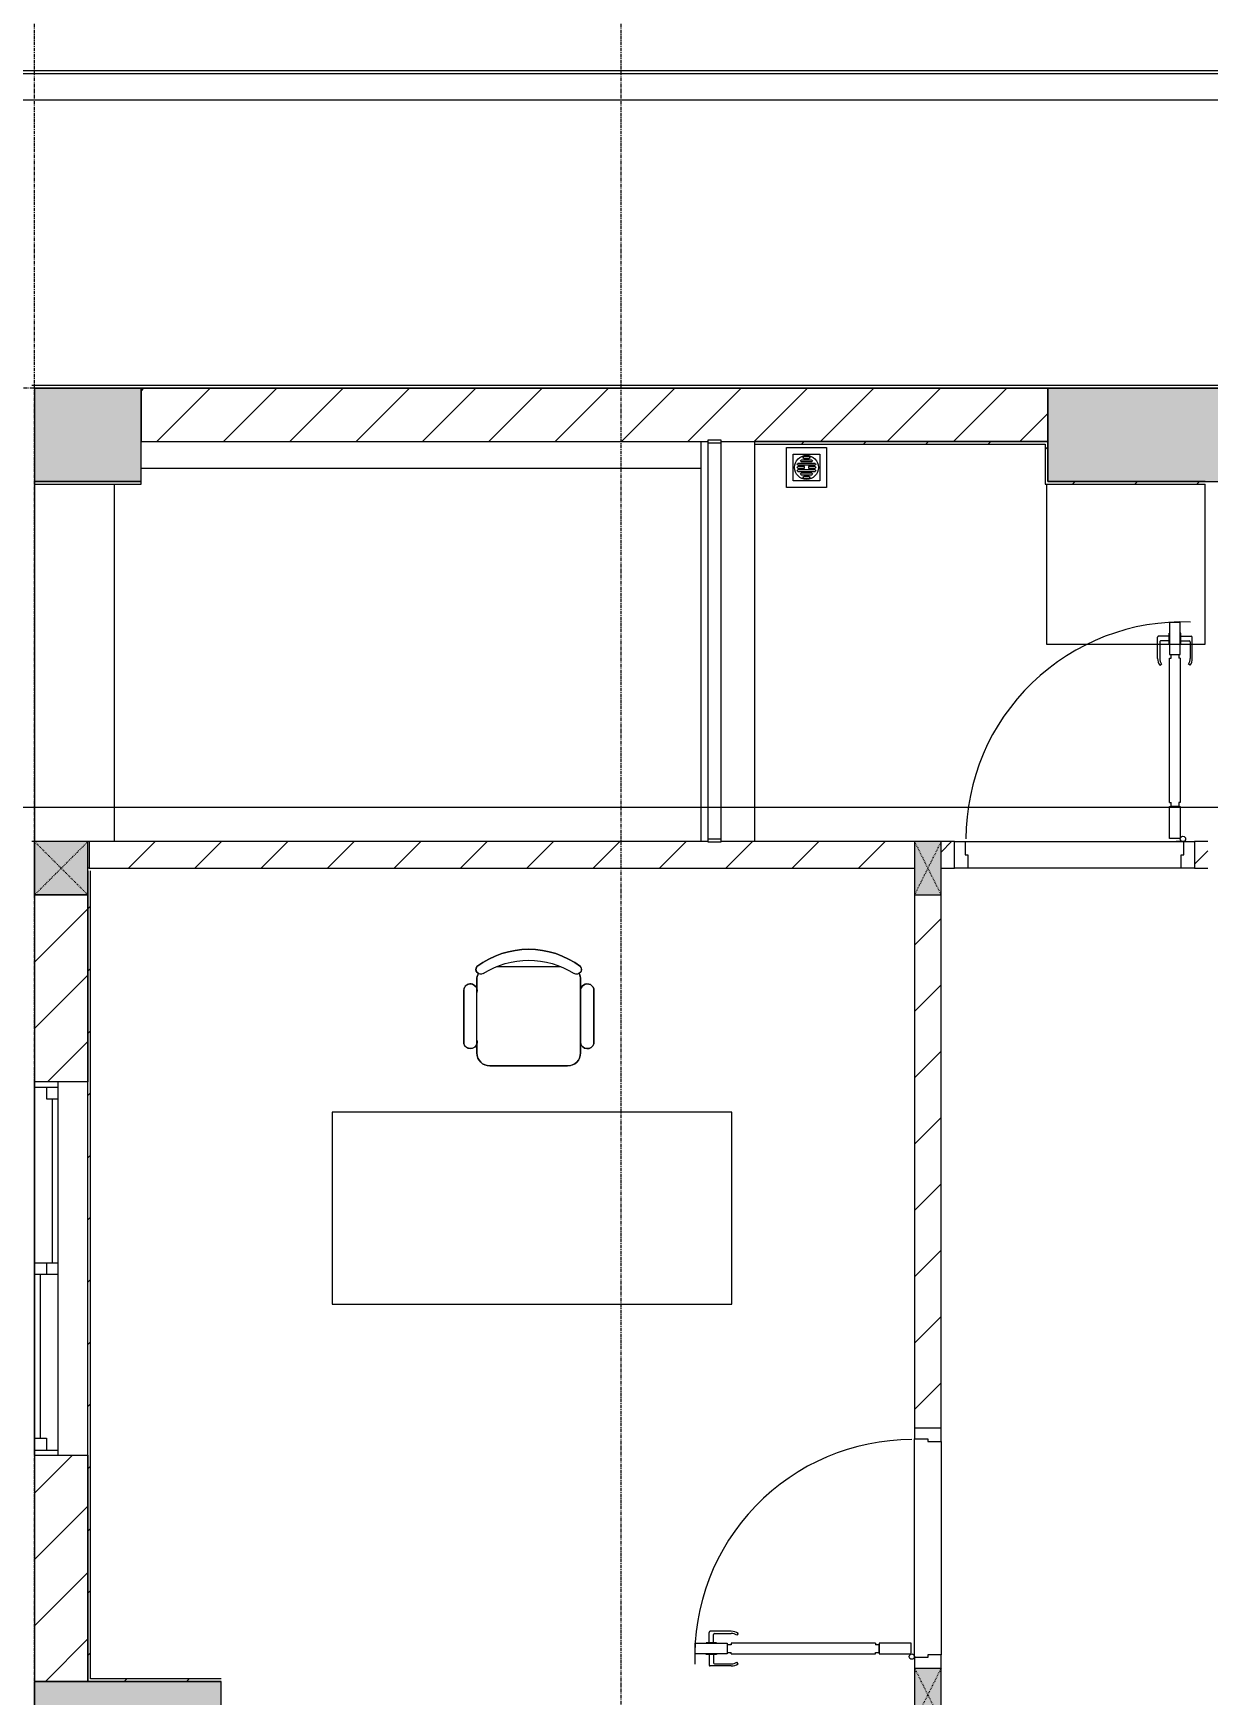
# Model space of a CAD drawing. Header units: millimetres. Extents: x 5356 to 209803, y -16346 to 109894.
# Drawn here: x 105948 to 110353, y 73337 to 79569 of the extents above; entities that cross this region are included whole.
import ezdxf

# ---------------------------------------------------------------- set-up
doc = ezdxf.new("R2010")
doc.units = ezdxf.units.MM
doc.linetypes.add('Dash', pattern=[6, 3, -3])
doc.linetypes.add('Grid Line', pattern=[22.225, 12.7, -3.175, 3.175, -3.175])
for name, color, linetype, lineweight in [('0-1', 7, 'Continuous', 5), ('A-ANNO-DIMS', 211, 'Continuous', 9), ('A-ANNO-DIMS-220', 211, 'Continuous', 9), ('A-DETL-GENF-1', 9, 'Continuous', 9), ('A-DOOR-1', 9, 'Continuous', 9), ('A-FLOR', 192, 'Continuous', 9), ('A-FLOR-1', 9, 'Continuous', 9), ('A-FLOR-HRAL-1', 9, 'Continuous', 9), ('A-GLAZ', 151, 'Continuous', 9), ('A-WALL', 113, 'Continuous', 9), ('A-WALL-1', 253, 'Continuous', 18), ('A-WALL-2', 9, 'Continuous', 9), ('A-WALL-3', 113, 'Continuous', 18), ('A-WALL-PATT-1', 10, 'Continuous', 9), ('A-WALL-PATT-2', 9, 'Continuous', 9), ('A-WALL-PATT-3', 111, 'Continuous', 9), ('G-IMPT', 8, 'Continuous', 9), ('G-IMPT-1', 9, 'Continuous', 9), ('I-FURN', 30, 'Continuous', 9), ('I-FURN-1', 9, 'Continuous', 9), ('I-WALL-1', 253, 'Continuous', 18), ('I-WALL-3', 2, 'Continuous', 18), ('M-EQPM', 50, 'Continuous', 9), ('S-BEAM-1', 9, 'Continuous', 9), ('S-COLS', 52, 'Continuous', 9), ('S-COLS-1', 254, 'Continuous', 5), ('S-COLS-2', 253, 'Continuous', 18), ('S-COLS-3', 9, 'Continuous', 9), ('S-COLS-4', 52, 'Continuous', 18), ('S-COLS-5', 52, 'Dash', 9), ('S-COLS-HDLN', 52, 'Dash', 9), ('S-COLS-HDLN-1', 9, 'Dash', 9), ('S-GRID-1', 1, 'Grid Line', 9)]:
    doc.layers.add(name, color=color, linetype=linetype, lineweight=lineweight)
doc.styles.add('Arial_2', font='arial_0.ttf', dxfattribs={"width": 0.9, "height": 660})
doc.dimstyles.new('1_Dim_chi_tiet_khu_đất_2', dxfattribs={"dimscale": 304.8, "dimtxt": 673.371204, "dimasz": 0.866142, "dimexe": 0.721785, "dimexo": 0.0625, "dimgap": 0.072178, "dimtad": 1, "dimdec": 0, "dimrnd": 5, "dimzin": 0, "dimdsep": 46, "dimtxsty": 'Arial_2', "dimblk1": 'OBLIQUE', "dimblk2": 'OBLIQUE', "dimsah": 1, "dimcen": 0.09, "dimdle": 0.721785, "dimazin": 0, "dimtfac": 1, "dimtdec": 4, "dimtix": 1, "dimtmove": 0, "dimatfit": 3, "dimfxl": 2.165354, "dimfxlon": 1, "dimtvp": 1, "dimtolj": 1, "dimtzin": 0, "dimarcsym": 2})
pattern_1 = [(45, (0, 0), (-124.4508, 124.4508), [])]
pattern_2 = [(45, (0, 0), (-116.67262, 116.67262), [])]

# ---------------------------------------------------------------- blocks, each defined once
blk = doc.blocks.new('NCV_TKTC_KET CAU_rvt-1-TKCS_MB ĐỊNH VỊ MỐC TỌA ĐỘ CÔNG TRÌNH')
at = {"layer": 'S-COLS-1'}
for points in [[(105952.6, 77886.9), (106352.6, 77886.9), (106352.6, 78236.9), (105952.6, 78236.9)], [(110058.9, 77886.9), (110452.5, 77886.9), (110452.5, 78236.9), (109752.5, 78236.9), (109752.5, 77886.9)]]:
    blk.add_hatch(color=256, dxfattribs=at).paths.add_polyline_path(points)
h = blk.add_hatch(color=256, dxfattribs=at)
h.paths.add_polyline_path([(106027.6, 73036.9), (106652.6, 73036.9), (106652.6, 73386.9), (105952.6, 73386.9), (105952.6, 73036.9), (105977.6, 73036.9)])
h.paths.add_polyline_path([(106027.6, 73181.9), (105977.6, 73181.9), (105977.6, 73191.9), (106027.6, 73191.9)])
at = {"layer": 'A-FLOR-1'}
blk.add_line((106157.6, 76536.9), (106152.6, 76536.9), dxfattribs=at)
at = {"layer": 'S-BEAM-1'}
for p, q in [((106352.6, 77936.9), (108452.6, 77936.9)), ((106252.6, 76536.9), (106252.6, 77876.9))]:
    blk.add_line(p, q, dxfattribs=at)
at = {"layer": 'S-COLS-2'}
for p, q in [((106352.6, 78236.9), (105952.6, 78236.9)), ((105952.6, 78236.9), (105952.6, 77886.9)), ((106352.6, 77886.9), (106352.6, 78236.9)), ((109752.5, 78236.9), (109752.5, 77886.9)), ((110452.5, 78236.9), (109752.5, 78236.9)), ((105952.6, 77886.9), (106352.6, 77886.9)), ((109752.5, 77886.9), (110452.5, 77886.9)), ((106652.6, 73386.9), (105952.6, 73386.9)), ((105952.6, 73386.9), (105952.6, 73036.9)), ((106652.6, 73036.9), (106652.6, 73386.9))]:
    blk.add_line(p, q, dxfattribs=at)
blk = doc.blocks.new('DOOR_CW_01 CANH MO-PANEL KINH - DIW_01-900x2200-CỬA GỖ VÂN LAMINATE-553393-TKCS_MB ĐỊNH VỊ MỐC TỌA ĐỘ CÔNG TRÌNH')
at = {"layer": 'A-DETL-GENF-1'}
for p, q in [((-442, 737), (-442, 816.5)), ((-399, 820.5), (-438, 820.5)), ((-399, 831.8), (-397, 831.8)), ((-399, 792.2), (-399, 831.8)), ((-397, 872), (-357, 872)), ((-397, 752), (-397, 872)), ((-397, 792.2), (-397, 831.8)), ((-357, 872), (-357, 752)), ((-357, 792.2), (-357, 831.8)), ((-355, 831.8), (-357, 831.8)), ((-355, 792.2), (-355, 831.8)), ((-355, 820.5), (-316, 820.5)), ((-312, 737), (-312, 816.5)), ((-434, 799.5), (-434, 737)), ((-399, 803.5), (-430, 803.5)), ((-397, 792.2), (-399, 792.2)), ((-357, 752), (-397, 752)), ((-363, 752), (-391, 752)), ((-391, 752), (-391, 738)), ((-363, 738), (-363, 752)), ((-357, 792.2), (-355, 792.2)), ((-355, 803.5), (-324, 803.5)), ((-320, 799.5), (-320, 737)), ((-433.9, 711.2), (-427.3, 715.8)), ((-397, 738), (-391, 738)), ((-397, 738), (-397, 196)), ((-357, 738), (-363, 738)), ((-357, 196), (-357, 738)), ((-320.1, 711.2), (-326.7, 715.8)), ((-397, 196), (-391, 196)), ((-391, 196), (-391, 182)), ((-357, 196), (-363, 196)), ((-363, 182), (-363, 196)), ((-357, 182), (-397, 182)), ((-397, 182), (-397, 62)), ((-391, 182), (-363, 182)), ((-357, 62), (-357, 182)), ((-397, 62), (-357, 62))]:
    blk.add_line(p, q, dxfattribs=at)
blk.add_circle((-407, 60), 10, dxfattribs=at)
for centre, radius, start, end in [((-407, 60), 814, 360, 92), ((-438, 816.5), 4, 90, 180), ((-316, 816.5), 4, 0, 90), ((-430, 799.5), 4, 90, 180), ((-324, 799.5), 4, 360, 90), ((-397, 737), 45, 180, 215), ((-397, 737), 37, 180, 215), ((-357, 737), 37, 325, 0), ((-357, 737), 45, 325, 0)]:
    blk.add_arc(centre, radius, start, end, dxfattribs=at)
at = {"layer": 'A-DOOR-1'}
for p, q in [((-410, 50), (-450, 50)), ((-450, 50), (-450, -50)), ((-410, 0), (-410, 50)), ((-400, 0), (-410, 0)), ((-407, 50), (-382, 50)), ((-400, -50), (-400, 0)), ((410, 0), (400, 0)), ((400, 0), (400, -50)), ((450, 50), (410, 50)), ((410, 50), (410, 0)), ((450, -50), (450, 50)), ((-450, -50), (-400, -50)), ((400, -50), (450, -50))]:
    blk.add_line(p, q, dxfattribs=at)
blk = doc.blocks.new('BAN LV A - BAN LV A_dwg_ban hoc2-348006-TKCS_MB ĐỊNH VỊ MỐC TỌA ĐỘ CÔNG TRÌNH')
at = {"layer": 'I-FURN'}
for p, q in [((145.8, 437.4), (-145.8, 437.4)), ((-194.4, 388.8), (-194.4, 113.4)), ((194.4, 113.4), (194.4, 388.8)), ((-243, 354.4), (-243, 162)), ((194.4, 351.4), (194.4, 150.8)), ((243.7, 162), (243.7, 354.4)), ((-120.5, 64.8), (120.5, 64.8))]:
    blk.add_line(p, q, dxfattribs=at)
at = {"layer": 'I-FURN', "flags": 128}
blk.add_lwpolyline([(-737.8, 610.5), (-737.8, 1330.5), (-154.9, 1330.5), (762.2, 1330.5), (762.2, 610.5)], close=True, dxfattribs=at)
at = {"layer": 'I-FURN'}
for centre, radius, start, end in [((-145.8, 388.8), 48.6, 90, 180), ((145.8, 388.8), 48.6, 360, 90), ((-218.7, 347.3), 25.3, 343.7398, 163.7398), ((219.4, 347.3), 25.3, 16.2602, 170.70537), ((-218.7, 154.9), 25.3, 163.7398, 16.2602), ((219.4, 154.9), 25.3, 189.29463, 16.2602), ((-180.2, 75.4), 17.8, 57.97259, 216.69006), ((-145.8, 113.4), 48.6, 180, 207.58444), ((0, 324), 324, 233.1301, 306.8699), ((0, 359.3), 318.2, 237.57575, 302.42425), ((180.2, 75.4), 17.8, 323.30994, 122.02741), ((145.8, 113.4), 48.6, 332.41556, 0)]:
    blk.add_arc(centre, radius, start, end, dxfattribs=at)
blk = doc.blocks.new('BAN LV A - BAN LV A_dwg-348005-TKCS_MB ĐỊNH VỊ MỐC TỌA ĐỘ CÔNG TRÌNH')
at = {"extrusion": (0, 0, -1), "zscale": -1, "rotation": 180}
blk.add_blockref('BAN LV A - BAN LV A_dwg_ban hoc2-348006-TKCS_MB ĐỊNH VỊ MỐC TỌA ĐỘ CÔNG TRÌNH', (-729, 1383.7), dxfattribs=at)
blk = doc.blocks.new('BAN LV A - BAN LV A-348231-TKCS_MB ĐỊNH VỊ MỐC TỌA ĐỘ CÔNG TRÌNH')
at = {"layer": 'I-FURN-1'}
for p, q in [((534.6, 1270.3), (534.6, 1235.9)), ((923.4, 1232.9), (923.4, 1270.3)), ((486, 1221.7), (486, 1029.3)), ((972.7, 1029.3), (972.7, 1221.7)), ((534.6, 1029.3), (534.6, 994.9)), ((923.4, 994.9), (923.4, 1032.3)), ((583.2, 946.3), (874.8, 946.3)), ((1491.2, 773.2), (-8.8, 773.2)), ((-8.8, 773.2), (-8.8, 53.2)), ((1491.2, 53.2), (1491.2, 773.2)), ((-8.8, 53.2), (1491.2, 53.2))]:
    blk.add_line(p, q, dxfattribs=at)
for centre, radius, start, end in [((729, 1059.7), 324, 53.1301, 126.8699), ((548.9, 1308.3), 17.8, 143.30994, 240.59603), ((909.2, 1308.3), 17.8, 299.40397, 36.69006), ((510.3, 1228.8), 25.3, 16.2602, 196.2602), ((583.2, 1270.3), 48.6, 152.41556, 180), ((874.8, 1270.3), 48.6, 360, 27.58444), ((948.4, 1228.8), 25.3, 343.7398, 170.70537), ((510.3, 1036.4), 25.3, 196.2602, 343.7398), ((948.4, 1036.4), 25.3, 189.29463, 343.7398), ((583.2, 994.9), 48.6, 180, 270), ((874.8, 994.9), 48.6, 270, 360)]:
    blk.add_arc(centre, radius, start, end, dxfattribs=at)
blk.add_blockref('BAN LV A - BAN LV A_dwg-348005-TKCS_MB ĐỊNH VỊ MỐC TỌA ĐỘ CÔNG TRÌNH', (0, 0))
blk = doc.blocks.new('MAY GIAT - MAY GIAT_dwg-V133-TKCS_MB ĐỊNH VỊ MỐC TỌA ĐỘ CÔNG TRÌNH')
at = {"layer": 'G-IMPT-1'}
blk.add_line((605, 596.6), (5, 596.6), dxfattribs=at)
at = {"layer": 'G-IMPT-1', "flags": 128}
blk.add_lwpolyline([(5, 596.6), (5, 2.3), (605, 2.3)], dxfattribs=at)
blk = doc.blocks.new('MAY GIAT - MAY GIAT-V134-TKCS_MB ĐỊNH VỊ MỐC TỌA ĐỘ CÔNG TRÌNH')
at = {"layer": 'I-FURN-1'}
for p, q in [((5, 596.6), (5, 2.3)), ((605, 596.6), (5, 596.6)), ((5, 2.3), (605, 2.3))]:
    blk.add_line(p, q, dxfattribs=at)
blk.add_blockref('MAY GIAT - MAY GIAT_dwg-V133-TKCS_MB ĐỊNH VỊ MỐC TỌA ĐỘ CÔNG TRÌNH', (0, 0))
blk = doc.blocks.new('Railing - 50 x 10mm-457210-TKCS_MB ĐỊNH VỊ MỐC TỌA ĐỘ CÔNG TRÌNH')
at = {"layer": 'A-FLOR-HRAL-1'}
for p, q in [((25, 5), (-25, 5)), ((-25, 5), (-25, -5)), ((25, -5), (25, 5)), ((-25, -5), (25, -5))]:
    blk.add_line(p, q, dxfattribs=at)
blk = doc.blocks.new('Railing - Railing-987313-TKCS_MB ĐỊNH VỊ MỐC TỌA ĐỘ CÔNG TRÌNH')
at = {"layer": 'A-FLOR-HRAL-1'}
for p, q in [((85569.1, 68771.2), (85569.1, 67285.8)), ((85619.1, 67285.8), (85619.1, 68771.2))]:
    blk.add_line(p, q, dxfattribs=at)
for p in [(85594.1, 68776.2), (85594.1, 67280.8)]:
    blk.add_blockref('Railing - 50 x 10mm-457210-TKCS_MB ĐỊNH VỊ MỐC TỌA ĐỘ CÔNG TRÌNH', p)
blk = doc.blocks.new('G1_SOF - BO TRU - 100x200-V65-TKCS_MB ĐỊNH VỊ MỐC TỌA ĐỘ CÔNG TRÌNH')
at = {"layer": 'S-COLS-3'}
blk.add_hatch(color=256, dxfattribs=at).paths.add_polyline_path([(50, 100), (-50, 100), (-50, -100), (50, -100)])
at = {"layer": 'S-COLS-2'}
for p, q in [((-50, 100), (-50, -100)), ((50, -100), (50, 100)), ((-50, -100), (50, -100))]:
    blk.add_line(p, q, dxfattribs=at)
at = {"layer": 'S-COLS-HDLN-1'}
for p, q in [((50, 100), (-50, -100)), ((-50, 100), (50, -100))]:
    blk.add_line(p, q, dxfattribs=at)
blk = doc.blocks.new('DOOR_CW_01 CANH MO-PANEL KINH - DIG_01-900x2200-CỬA NHÔM KÍNH-400860-TKCS_MB ĐỊNH VỊ MỐC TỌA ĐỘ CÔNG TRÌNH')
at = {"layer": 'A-DETL-GENF-1'}
for p, q in [((-397, -182), (-397, -62)), ((-397, -62), (-357, -62)), ((-357, -62), (-357, -182)), ((-357, -182), (-397, -182)), ((-391, -196), (-391, -182)), ((-391, -182), (-363, -182)), ((-363, -182), (-363, -196)), ((-397, -196), (-391, -196)), ((-397, -738), (-397, -196)), ((-357, -196), (-363, -196)), ((-357, -196), (-357, -738)), ((-442, -737), (-442, -816.5)), ((-434, -799.5), (-434, -737)), ((-433.9, -711.2), (-427.3, -715.8)), ((-397, -738), (-391, -738)), ((-391, -752), (-391, -738)), ((-357, -738), (-363, -738)), ((-363, -738), (-363, -752)), ((-320.1, -711.2), (-326.7, -715.8)), ((-320, -799.5), (-320, -737)), ((-312, -737), (-312, -816.5)), ((-399, -803.5), (-430, -803.5)), ((-399, -792.2), (-399, -831.8)), ((-397, -792.2), (-399, -792.2)), ((-357, -752), (-397, -752)), ((-397, -752), (-397, -872)), ((-397, -792.2), (-397, -831.8)), ((-363, -752), (-391, -752)), ((-357, -872), (-357, -752)), ((-357, -792.2), (-357, -831.8)), ((-357, -792.2), (-355, -792.2)), ((-355, -792.2), (-355, -831.8)), ((-355, -803.5), (-324, -803.5)), ((-399, -820.5), (-438, -820.5)), ((-399, -831.8), (-397, -831.8)), ((-397, -872), (-357, -872)), ((-355, -831.8), (-357, -831.8)), ((-355, -820.5), (-316, -820.5))]:
    blk.add_line(p, q, dxfattribs=at)
blk.add_circle((-407, -60), 10, dxfattribs=at)
for centre, radius, start, end in [((-407, -60), 814, 268, 0), ((-397, -737), 45, 145, 180), ((-397, -737), 37, 145, 180), ((-357, -737), 37, 0, 35), ((-357, -737), 45, 360, 35), ((-430, -799.5), 4, 180, 270), ((-324, -799.5), 4, 270, 0), ((-438, -816.5), 4, 180, 270), ((-316, -816.5), 4, 270, 0)]:
    blk.add_arc(centre, radius, start, end, dxfattribs=at)
at = {"layer": 'A-DOOR-1'}
for p, q in [((-450, -50), (-450, 50)), ((-450, 50), (-400, 50)), ((-400, 50), (-400, 0)), ((400, 0), (400, 50)), ((400, 50), (450, 50)), ((450, 50), (450, -50)), ((-410, -50), (-450, -50)), ((-410, 0), (-410, -50)), ((-400, 0), (-410, 0)), ((-407, -50), (-382, -50)), ((410, 0), (400, 0)), ((410, -50), (410, 0)), ((450, -50), (410, -50))]:
    blk.add_line(p, q, dxfattribs=at)
blk = doc.blocks.new('G1_SOF - BO TRU - 100x200-V63-TKCS_MB ĐỊNH VỊ MỐC TỌA ĐỘ CÔNG TRÌNH')
at = {"layer": 'S-COLS-3'}
blk.add_hatch(color=256, dxfattribs=at).paths.add_polyline_path([(50, -100), (50, 100), (-50, 100), (-50, -100)])
at = {"layer": 'S-COLS-2'}
for p, q in [((50, 100), (-50, 100)), ((-50, 100), (-50, -100)), ((50, -100), (50, 100)), ((-50, -100), (50, -100))]:
    blk.add_line(p, q, dxfattribs=at)
at = {"layer": 'S-COLS-HDLN-1'}
for p, q in [((50, 100), (-50, -100)), ((-50, 100), (50, -100))]:
    blk.add_line(p, q, dxfattribs=at)
blk = doc.blocks.new('NCV_TKTC_TANG 1_rvt-1-TKCS_MB ĐỊNH VỊ MỐC TỌA ĐỘ CÔNG TRÌNH')
at = {"layer": 'A-WALL-PATT-1'}
h = blk.add_hatch(dxfattribs=at)
h.set_pattern_fill('FP_2', color=256, style=0, pattern_type=2)
h.set_pattern_definition(pattern_1)
h.paths.add_polyline_path([(109252.6, 76436.9), (109252.6, 76536.9), (106157.6, 76536.9), (106157.6, 76436.9), (108527.6, 76436.9)])
h = blk.add_hatch(dxfattribs=at)
h.set_pattern_fill('FP_2', color=256, style=0, pattern_type=2)
h.set_pattern_definition(pattern_1)
h.paths.add_polyline_path([(110342.6, 76436.9), (110352.6, 76436.9), (110352.6, 76536.9), (110302.6, 76536.9), (110302.6, 76436.9)])
h.paths.add_polyline_path([(109352.6, 76436.9), (109402.6, 76436.9), (109402.6, 76536.9), (109352.6, 76536.9)])
h = blk.add_hatch(dxfattribs=at)
h.set_pattern_fill('FP_2', color=256, style=0, pattern_type=2)
h.set_pattern_definition(pattern_1)
h.paths.add_polyline_path([(109352.6, 74336.9), (109352.6, 76336.9), (109252.6, 76336.9), (109252.6, 74336.9), (109302.6, 74336.9)])
at = {"layer": 'A-WALL-PATT-2'}
h = blk.add_hatch(dxfattribs=at)
h.set_pattern_fill('FP_3', color=256, style=0, pattern_type=2)
h.set_pattern_definition(pattern_2)
h.paths.add_polyline_path([(109752.6, 78026.9), (109752.6, 78036.9), (108652.6, 78036.9), (108652.6, 78026.9), (109742.6, 78026.9)])
h = blk.add_hatch(dxfattribs=at)
h.set_pattern_fill('FP_3', color=256, style=0, pattern_type=2)
h.set_pattern_definition(pattern_2)
h.paths.add_polyline_path([(109752.6, 77876.9), (109752.6, 78026.9), (109742.6, 78026.9), (109742.6, 77876.9)])
h = blk.add_hatch(dxfattribs=at)
h.set_pattern_fill('FP_3', color=256, style=0, pattern_type=2)
h.set_pattern_definition(pattern_2)
h.paths.add_polyline_path([(110058.9, 77876.9), (110342.6, 77876.9), (110342.6, 77886.9), (109752.6, 77886.9), (109752.6, 77876.9)])
h = blk.add_hatch(dxfattribs=at)
h.set_pattern_fill('FP_3', color=256, style=0, pattern_type=2)
h.set_pattern_definition(pattern_2)
h.paths.add_polyline_path([(106152.6, 73386.9), (106162.6, 73386.9), (106162.6, 76426.9), (106152.6, 76426.9), (106152.6, 74235.3)])
h = blk.add_hatch(dxfattribs=at)
h.set_pattern_fill('FP_3', color=256, style=0, pattern_type=2)
h.set_pattern_definition(pattern_2)
h.paths.add_polyline_path([(106162.6, 73386.9), (106652.6, 73386.9), (106652.6, 73396.9), (106162.6, 73396.9)])
at = {"layer": 'A-FLOR-1'}
for p, q in [((106157.6, 76436.9), (106152.6, 76436.9)), ((110252.6, 76436.9), (109453.7, 76436.9)), ((109252.6, 73476.9), (109252.6, 74296.9)), ((109352.6, 74286.9), (109352.6, 73486.9))]:
    blk.add_line(p, q, dxfattribs=at)
at = {"layer": 'A-WALL-1'}
for p, q in [((108477.6, 76536.9), (106157.6, 76536.9)), ((106157.6, 76536.9), (106157.6, 76436.9)), ((109252.6, 76536.9), (108527.6, 76536.9)), ((106157.6, 76436.9), (109252.6, 76436.9)), ((109352.6, 76436.9), (109362.6, 76436.9)), ((110342.6, 76436.9), (110352.6, 76436.9))]:
    blk.add_line(p, q, dxfattribs=at)
at = {"layer": 'A-WALL-2'}
for p, q in [((108452.6, 76536.9), (108452.6, 78036.9)), ((108652.6, 78026.9), (108652.6, 76536.9)), ((109402.6, 76536.9), (109352.6, 76536.9)), ((109442.6, 76536.9), (110262.6, 76536.9)), ((110352.6, 76536.9), (110302.6, 76536.9)), ((109362.6, 76436.9), (109402.6, 76436.9)), ((110252.6, 76436.9), (109453.7, 76436.9)), ((110302.6, 76436.9), (110342.6, 76436.9)), ((109252.6, 76336.9), (109252.6, 74336.9)), ((109352.6, 74336.9), (109352.6, 76336.9)), ((109252.6, 73476.9), (109252.6, 74296.9)), ((109352.6, 74286.9), (109352.6, 73486.9))]:
    blk.add_line(p, q, dxfattribs=at)
at = {"layer": 'I-WALL-1'}
for p, q in [((109752.6, 78036.9), (108652.6, 78036.9)), ((108652.6, 78036.9), (108652.6, 78026.9)), ((108652.6, 78026.9), (109742.6, 78026.9)), ((109742.6, 78026.9), (109742.6, 77876.9)), ((109752.6, 78026.9), (109752.6, 78036.9)), ((109752.6, 77886.9), (109752.6, 78026.9)), ((109742.6, 77876.9), (109752.6, 77876.9)), ((110342.6, 77886.9), (109752.6, 77886.9)), ((109752.6, 77876.9), (110342.6, 77876.9)), ((106152.6, 76426.9), (106152.6, 75635.3)), ((106162.6, 73396.9), (106162.6, 76426.9)), ((106152.6, 74235.3), (106152.6, 73386.9)), ((106152.6, 73386.9), (106162.6, 73386.9)), ((106652.6, 73396.9), (106162.6, 73396.9)), ((106162.6, 73386.9), (106652.6, 73386.9))]:
    blk.add_line(p, q, dxfattribs=at)
at = {"layer": 'A-DOOR-1'}
for name, p, rotation in [('DOOR_CW_01 CANH MO-PANEL KINH - DIG_01-900x2200-CỬA NHÔM KÍNH-400860-TKCS_MB ĐỊNH VỊ MỐC TỌA ĐỘ CÔNG TRÌNH', (109852.6, 76486.9), 180), ('DOOR_CW_01 CANH MO-PANEL KINH - DIW_01-900x2200-CỬA GỖ VÂN LAMINATE-553393-TKCS_MB ĐỊNH VỊ MỐC TỌA ĐỘ CÔNG TRÌNH', (109302.6, 73886.9), 89.9999999999992)]:
    blk.add_blockref(name, p, dxfattribs=dict(at, rotation=rotation))
at = {"layer": 'A-FLOR-HRAL-1'}
blk.add_blockref('Railing - Railing-987313-TKCS_MB ĐỊNH VỊ MỐC TỌA ĐỘ CÔNG TRÌNH', (22908.5, 9260.7), dxfattribs=at)
at = {"layer": 'I-FURN-1', "rotation": 89.99999999999902}
blk.add_blockref('MAY GIAT - MAY GIAT-V134-TKCS_MB ĐỊNH VỊ MỐC TỌA ĐỘ CÔNG TRÌNH', (110344.8, 77272), dxfattribs=at)
at = {"layer": 'I-FURN-1'}
blk.add_blockref('BAN LV A - BAN LV A-348231-TKCS_MB ĐỊNH VỊ MỐC TỌA ĐỘ CÔNG TRÌNH', (107076.9, 74749.2), dxfattribs=at)
at = {"layer": 'S-COLS-3'}
for name, p in [('G1_SOF - BO TRU - 100x200-V63-TKCS_MB ĐỊNH VỊ MỐC TỌA ĐỘ CÔNG TRÌNH', (109302.6, 76436.9)), ('G1_SOF - BO TRU - 100x200-V65-TKCS_MB ĐỊNH VỊ MỐC TỌA ĐỘ CÔNG TRÌNH', (109302.6, 73336.9))]:
    blk.add_blockref(name, p, dxfattribs=at)
blk = doc.blocks.new('1_FAMILY RVT - W01-WxH 1400x1400xmm-389822-TKCS_MB ĐỊNH VỊ MỐC TỌA ĐỘ CÔNG TRÌNH')
at = {"layer": 'A-GLAZ'}
for p, q in [((248.4, 172.39), (299.2, 197.79)), ((248.4, 172.39), (299.2, 146.99)), ((248.4, 172.39), (451.6, 172.39)), ((-700, 96.19), (-700, -103.81)), ((700, 96.19), (-700, 96.19)), ((-700, 96.19), (-636.5, 96.19)), ((-680.95, 96.19), (-680.95, 7.29)), ((-636.5, 96.19), (-22.225, 96.19)), ((-636.5, 96.19), (-636.5, 51.74)), ((-636.5, 73.965), (-22.225, 73.965)), ((-22.225, 7.29), (-22.225, 96.19)), ((-22.225, 96.19), (22.225, 96.19)), ((22.225, 96.19), (680.95, 96.19)), ((22.225, 96.19), (22.225, 7.29)), ((680.95, 96.19), (700, 96.19)), ((680.95, 96.19), (680.95, 7.29)), ((700, -103.81), (700, 96.19)), ((-700, 7.29), (-680.95, 7.29)), ((-636.5, 51.74), (-680.95, 51.74)), ((-680.95, 7.29), (-22.225, 7.29)), ((22.225, 51.74), (-22.225, 51.74)), ((-22.225, 7.29), (22.225, 7.29)), ((22.225, 29.515), (636.5, 29.515)), ((22.225, 7.29), (636.5, 7.29)), ((636.5, 51.74), (636.5, 7.29)), ((680.95, 51.74), (636.5, 51.74)), ((636.5, 7.29), (700, 7.29)), ((-700, -103.81), (700, -103.81))]:
    blk.add_line(p, q, dxfattribs=at)
blk = doc.blocks.new('TKTC_XREF_251221_MB TANG 1 - TKTC_XREF_260130_MB TANG 1_dwg_THU NUOC - THU NUOC-444531-TKCS_MB TẦNG 1-4202124-TKCS_MB ĐỊNH VỊ MỐC TỌA ĐỘ CÔNG TRÌNH')
at = {"layer": 'M-EQPM'}
for p, q in [((-23.3, 10.8), (40.9, 10.8)), ((40.9, 4.8), (-23.3, 4.8)), ((-11, 23.3), (28.5, 23.3)), ((28.5, 17.3), (-11, 17.3)), ((-1.1, 35.6), (18.5, 35.6)), ((18.5, 29.6), (-1.1, 29.6)), ((-23.3, -13.6), (40.9, -13.6)), ((40.9, -19.6), (-23.3, -19.6)), ((-11, -26.1), (28.5, -26.1)), ((28.5, -32.1), (-11, -32.1)), ((-1.1, -38.5), (18.5, -38.5)), ((18.5, -44.5), (-1.1, -44.5))]:
    blk.add_line(p, q, dxfattribs=at)
at = {"layer": 'M-EQPM', "flags": 128}
for points in [[(83.7, -79.4), (83.7, 70.6), (-66.3, 70.6), (-66.3, -79.4)], [(58.7, -54.4), (58.7, 45.6), (-41.3, 45.6), (-41.3, -54.4)]]:
    blk.add_lwpolyline(points, close=True, dxfattribs=at)
for points in [[(-23.3, -1.2), (0.7, -1.2), (0.7, -7.2), (-23.3, -7.2)], [(40.9, -7.2), (16.7, -7.2), (16.7, -1.2), (40.9, -1.2)]]:
    blk.add_lwpolyline(points, dxfattribs=at)
at = {"layer": 'M-EQPM'}
for centre, radius, start, end in [((8.7, -4.4), 45, 360, 180), ((8.7, -4.4), 45, 360, 180), ((-23.3, 7.8), 3, 90, 270), ((-11, 20.3), 3, 90, 270), ((-1.1, 32.6), 3, 90, 270), ((18.5, 32.6), 3, 270, 90), ((28.5, 20.3), 3, 270, 90), ((40.9, 7.8), 3, 270, 90), ((8.7, -4.4), 45, 180, 360), ((8.7, -4.4), 45, 180, 360), ((-23.3, -4.2), 3, 90, 270), ((-23.3, -16.6), 3, 90, 270), ((-11, -29.1), 3, 90, 270), ((-1.1, -41.5), 3, 90, 270), ((18.5, -41.5), 3, 270, 90), ((28.5, -29.1), 3, 270, 90), ((40.9, -4.2), 3, 270, 90), ((40.9, -16.6), 3, 270, 90)]:
    blk.add_arc(centre, radius, start, end, dxfattribs=at)
blk = doc.blocks.new('TKTC_XREF_251221_MB TANG 1 - TKTC_XREF_260130_MB TANG 1_dwg-4202109-TKCS_MB ĐỊNH VỊ MỐC TỌA ĐỘ CÔNG TRÌNH')
at = {"layer": 'G-IMPT'}
blk.add_line((-97199.1, -323469.7), (-97199.1, -324809.7), dxfattribs=at)
at = {"extrusion": (0, 0, -1), "zscale": -1}
blk.add_blockref('TKTC_XREF_251221_MB TANG 1 - TKTC_XREF_260130_MB TANG 1_dwg_THU NUOC - THU NUOC-444531-TKCS_MB TẦNG 1-4202124-TKCS_MB ĐỊNH VỊ MỐC TỌA ĐỘ CÔNG TRÌNH', (94295.3, -323401.9), dxfattribs=at)
blk = doc.blocks.new('TKTC_XREF_251221_MB TANG 1 - TKTC_XREF_251221_MB TANG 1-2038492-TKCS_MB ĐỊNH VỊ MỐC TỌA ĐỘ CÔNG TRÌNH')
blk.add_blockref('TKTC_XREF_251221_MB TANG 1 - TKTC_XREF_260130_MB TANG 1_dwg-4202109-TKCS_MB ĐỊNH VỊ MỐC TỌA ĐỘ CÔNG TRÌNH', (169499.1, 384109.7))
blk = doc.blocks.new('G1_SOF - BO TRU - 200x200-3051103-TKCS_MB ĐỊNH VỊ MỐC TỌA ĐỘ CÔNG TRÌNH')
at = {"layer": 'S-COLS-HDLN'}
for p, q in [((-100, -100), (100, 100)), ((100, -100), (-100, 100))]:
    blk.add_line(p, q, dxfattribs=at)
blk = doc.blocks.new('DIMBLOCK9-TKCS_MB ĐỊNH VỊ MỐC TỌA ĐỘ CÔNG TRÌNH')
at = {"layer": 'A-ANNO-DIMS-220'}
for p, q in [((33652.6, 77326.3), (33652.6, 76446.3)), ((33652.6, 76666.3), (33652.6, 77326.3)), ((127252.6, 77326.3), (127252.6, 76446.3)), ((127252.6, 76666.3), (127252.6, 77326.3)), ((33432.6, 76666.3), (127472.6, 76666.3))]:
    blk.add_line(p, q, dxfattribs=at)
at = {"layer": 'A-ANNO-DIMS-220', "lineweight": 25}
for p, q in [((33652.6, 76666.3), (33784.6, 76798.3)), ((127252.6, 76666.3), (127384.6, 76798.3)), ((33652.6, 76666.3), (33520.6, 76534.3)), ((127252.6, 76666.3), (127120.6, 76534.3))]:
    blk.add_line(p, q, dxfattribs=at)
at = {"layer": 'A-ANNO-DIMS-220', "color": 0, "insert": (79313, 77545.2), "char_height": 660, "width": 2734.923, "attachment_point": 1, "line_spacing_factor": 0.941778, "style": 'Arial_2'}
blk.add_mtext('93600', dxfattribs=at)
blk = doc.blocks.new('_Oblique')
at = {"color": 0, "linetype": 'ByBlock', "lineweight": -2}
blk.add_line((-0.5, -0.5), (0.5, 0.5), dxfattribs=at)
blk = doc.blocks.new('DIMBLOCK25-TKCS_MB ĐỊNH VỊ MỐC TỌA ĐỘ CÔNG TRÌNH')
at = {"layer": 'A-ANNO-DIMS-220'}
for p, q in [((110733.6, 78016.9), (110733.6, 84638.2)), ((110073.6, 84418.2), (110953.6, 84418.2)), ((110733.6, 84418.2), (110073.6, 84418.2)), ((110073.6, 78236.9), (110953.6, 78236.9)), ((110733.6, 78236.9), (110073.6, 78236.9))]:
    blk.add_line(p, q, dxfattribs=at)
at = {"layer": 'A-ANNO-DIMS-220', "lineweight": 25}
for p, q in [((110733.6, 84418.2), (110601.6, 84550.2)), ((110733.6, 84418.2), (110865.6, 84286.2)), ((110733.6, 78236.9), (110601.6, 78368.9)), ((110733.6, 78236.9), (110865.6, 78104.9))]:
    blk.add_line(p, q, dxfattribs=at)
at = {"layer": 'A-ANNO-DIMS-220', "color": 0, "insert": (109854.8, 80415.9), "char_height": 660, "width": 2187.938, "attachment_point": 1, "rotation": 90, "line_spacing_factor": 0.941778, "style": 'Arial_2'}
blk.add_mtext('6180', dxfattribs=at)

msp = doc.modelspace()

# ---------------------------------------------------------------- hatches: boundary and pattern name
at = {"layer": 'A-WALL-PATT-3'}
h = msp.add_hatch(dxfattribs=at)
h.set_pattern_fill('FP_1', color=256, style=0, pattern_type=2)
h.set_pattern_definition(pattern_1)
h.paths.add_polyline_path([(109453.7, 78036.9), (109752.5, 78036.9), (109752.5, 78236.9), (106352.6, 78236.9), (106352.6, 78036.9), (108477.6, 78036.9), (108477.6, 78041.9), (108527.6, 78041.9), (108527.6, 78036.9)])
h = msp.add_hatch(dxfattribs=at)
h.set_pattern_fill('FP_1', color=256, style=0, pattern_type=2)
h.set_pattern_definition(pattern_1)
h.paths.add_polyline_path([(106152.6, 73386.9), (106152.6, 74235.3), (105952.6, 74235.3), (105952.6, 73386.9)])
h.paths.add_polyline_path([(106152.6, 75635.3), (106152.6, 76336.9), (105952.6, 76336.9), (105952.6, 75635.3)])
at = {"layer": 'S-COLS-1'}
msp.add_hatch(color=256, dxfattribs=at).paths.add_polyline_path([(105952.6, 76336.9), (106152.6, 76336.9), (106152.6, 76536.9), (105952.6, 76536.9)])

# ---------------------------------------------------------------- linework, layer by layer
at = {"layer": 'A-FLOR'}
msp.add_line((124801.6, 79428.2), (100352.6, 79428.2), dxfattribs=at)
at = {"layer": 'A-WALL'}
for p, q in [((100352.6, 79418.2), (114952.6, 79418.2)), ((114852.6, 79318.2), (100352.6, 79318.2)), ((109752.5, 78236.9), (106352.6, 78236.9)), ((106352.6, 78236.9), (109752.5, 78236.9)), ((106352.6, 78036.9), (108437.5, 78036.9)), ((105952.6, 77876.9), (105952.6, 76536.9)), ((106152.6, 76336.9), (105952.6, 76336.9)), ((105952.6, 76336.9), (105952.6, 75635.3)), ((105952.6, 74235.3), (105952.6, 73386.9))]:
    msp.add_line(p, q, dxfattribs=at)
at = {"layer": 'A-WALL-3'}
for p, q in [((114542.6, 78246.9), (105942.6, 78246.9)), ((105952.6, 78236.9), (106352.6, 78236.9)), ((106352.6, 78236.9), (106352.6, 78036.9)), ((109752.5, 78036.9), (109752.5, 78236.9)), ((109752.5, 78236.9), (110452.5, 78236.9)), ((108437.5, 78036.9), (108477.6, 78036.9)), ((108527.6, 78036.9), (109752.5, 78036.9)), ((105952.6, 76536.9), (105942.6, 76536.9)), ((105952.6, 76336.9), (105952.6, 76536.9)), ((106152.6, 75635.3), (106152.6, 76336.9)), ((106152.6, 73386.9), (106152.6, 74235.3)), ((105952.6, 73386.9), (106152.6, 73386.9)), ((105952.6, 73098.5), (105952.6, 73386.9))]:
    msp.add_line(p, q, dxfattribs=at)
at = {"layer": 'I-WALL-3'}
for p, q in [((106352.6, 77886.9), (105952.6, 77886.9)), ((105952.6, 77886.9), (105952.6, 77876.9)), ((105952.6, 77876.9), (106352.6, 77876.9)), ((106352.6, 77876.9), (106352.6, 77886.9))]:
    msp.add_line(p, q, dxfattribs=at)
at = {"layer": 'S-COLS'}
msp.add_line((105952.6, 76336.9), (106152.6, 76336.9), dxfattribs=at)
at = {"layer": 'S-COLS-4'}
for p, q in [((106152.6, 76536.9), (105952.6, 76536.9)), ((105952.6, 76536.9), (105952.6, 76336.9)), ((106152.6, 76336.9), (106152.6, 76536.9))]:
    msp.add_line(p, q, dxfattribs=at)
at = {"layer": 'S-GRID-1'}
for p, q in [((105952.6, 20960.6), (105952.6, 80482.7)), ((108152.6, 20960.6), (108152.6, 80482.7)), ((131551.8, 78236.9), (29351.8, 78236.9))]:
    msp.add_line(p, q, dxfattribs=at)

# ---------------------------------------------------------------- block references
at = {"layer": '0-1'}
for name in ['NCV_TKTC_KET CAU_rvt-1-TKCS_MB ĐỊNH VỊ MỐC TỌA ĐỘ CÔNG TRÌNH', 'NCV_TKTC_TANG 1_rvt-1-TKCS_MB ĐỊNH VỊ MỐC TỌA ĐỘ CÔNG TRÌNH']:
    msp.add_blockref(name, (0, 0), dxfattribs=at)
at = {"layer": 'A-GLAZ', "rotation": 90}
msp.add_blockref('1_FAMILY RVT - W01-WxH 1400x1400xmm-389822-TKCS_MB ĐỊNH VỊ MỐC TỌA ĐỘ CÔNG TRÌNH', (106048.8, 74935.3), dxfattribs=at)
at = {"layer": 'M-EQPM'}
msp.add_blockref('TKTC_XREF_251221_MB TANG 1 - TKTC_XREF_251221_MB TANG 1-2038492-TKCS_MB ĐỊNH VỊ MỐC TỌA ĐỘ CÔNG TRÌNH', (33652.6, 17236.9), dxfattribs=at)
at = {"layer": 'S-COLS-5', "rotation": 180}
msp.add_blockref('G1_SOF - BO TRU - 200x200-3051103-TKCS_MB ĐỊNH VỊ MỐC TỌA ĐỘ CÔNG TRÌNH', (106052.6, 76436.9), dxfattribs=at)

# ---------------------------------------------------------------- dimensions: what is measured, and where the dimension line sits
at = {"layer": 'A-ANNO-DIMS'}
dim = msp.add_linear_dim(base=(110733.6, 84418.2), p1=(110073.6, 78236.9), p2=(110073.6, 84418.2), angle=90, dimstyle='1_Dim_chi_tiet_khu_đất_2', override={"dimpost": '<>', "dimfxl": 6181.29199}, dxfattribs=at)
dim.commit()
dim.dimension.update_dxf_attribs({"geometry": 'DIMBLOCK25-TKCS_MB ĐỊNH VỊ MỐC TỌA ĐỘ CÔNG TRÌNH', "text_midpoint": (110374.7, 81327.6)})
dim = msp.add_linear_dim(base=(127252.6, 76666.3), p1=(33652.6, 77326.3), p2=(127252.6, 77326.3), dimstyle='1_Dim_chi_tiet_khu_đất_2', override={"dimpost": '<>', "dimfxl": 93600}, dxfattribs=at)
dim.commit()
dim.dimension.update_dxf_attribs({"geometry": 'DIMBLOCK9-TKCS_MB ĐỊNH VỊ MỐC TỌA ĐỘ CÔNG TRÌNH', "text_midpoint": (80452.6, 77025.5)})

doc.saveas('drawing.dxf')
